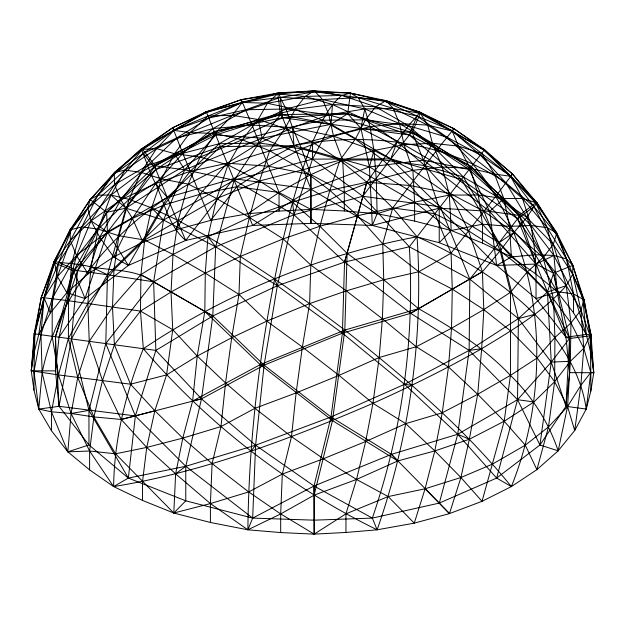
<?xml version="1.0" encoding="UTF-8"?>
<svg xmlns="http://www.w3.org/2000/svg" width="625" height="625" viewBox="0 0 625 625"><rect width="100%" height="100%" fill="white"/><g stroke="black" fill="none" stroke-linecap="round" stroke-linejoin="round"><path stroke-width="0.94" d="M591.016 353.398L586.234 334.461L582.859 298.992L556.398 234.266L533.953 206.602L506.055 183L480.336 155.094L446.883 137.164L417.055 116.055L375.602 106.766L341.836 95.406L314.203 90.859L277.898 94L206.188 111.758L173.938 130.383L156.523 148.609L141.016 172.336L129.055 199.367L118.945 235.766L113.961 269.742L112.492 307.133L114.391 344.766L130.516 384.203L154.859 410.742L182.797 438.109L212.102 463.602L248.68 491.93L280.688 513.93L314.164 534.141L345.953 513.836L388.172 496.57L425.078 488.789L460.914 477.508L492.57 464.055L525.281 445.172L548.469 426.961L567.57 406.531L580.859 385.32L590.828 372.461L593.75 372.727L591.016 353.398L591.016 334.766L586.234 334.461L565.953 337.219L517.547 218.836L471.359 166.68L409.312 134.992L347.672 113.727L282.586 117.727L220.43 146.586L167.281 197.484L107.453 232.031L73.742 270.914L59.047 337.219L55.461 370.883L31.25 370.805L34.172 352.453L38.766 334.461L50.297 313.016L66.844 292.695L88.086 273.883L113.625 256.945L142.961 242.203L175.539 229.938L210.734 220.383L247.883 213.727L279.047 211.078L310.836 209.391L344.312 210.969L377.117 213.727L414.602 202.148L449.367 195.07L478.281 195.008L503.805 198.562L522.508 198.484L537.156 203.031L556.398 234.266L572.836 265.32L582.859 298.992L591.016 334.766L590.102 335.828L569.539 338.492L565.953 337.219L553.547 273.203L517.547 218.836L461.477 179.438L390.82 158.867L330.992 124.32L280.461 114.57L215.688 134.992L184.742 169.836L163.523 220.047L153.641 281.805L155.859 350.414L135.359 415.93L121.195 419.461L93.898 416.93L71.078 413.477L51.453 411.805L38.766 409.07L42.141 372.688L40.938 334.75L52.25 298.523L58.734 262.562L71.477 229.297L114.297 174.016L143.328 153.359L176.516 138.086L208.773 118.078L245.805 109.758L280.188 97.398L315.375 91.797L384.656 101.242L417.055 116.055L451.992 130.695L480.336 155.094L511.039 176.438L537.156 203.031L533.953 206.602L526.812 217.438L513.984 232.383L500.125 250.836L482.422 271.758L410.68 313.32L342.414 333.141L264.094 365.164L201.5 398.852L135.359 415.93L59.047 406.313L55.461 336.734L77.531 270.648L106.617 212.289L155.859 169.539L220.43 146.586L294.008 145.672L360.906 128.398L412.203 132.531L469.141 169.539L519.211 215.422L536.039 264.055L536.039 298.602L557.172 291.68L573.547 293.914L584.062 299.891L580.93 310.094L570.953 322.969L554.922 337.508L537.172 357.977L510.445 375.375L477.695 394.281L442.234 412.789L405.75 423.633L365.664 441.492L323.414 458.766L282.305 474.102L248.68 491.93L210.398 503.57L173.789 513.023L175.633 473.844L182.797 438.109L192.625 401.016L197.227 356.055L204.82 311.492L205.289 273.125L207.945 236.781L216.656 198.531L227.914 164.891L242.313 139.812L258.156 119.484L267.438 103.258L278.695 92.844L280.188 97.398L286.008 109L292.531 127.586L301.586 148.812L310.859 174.609L310.977 223.367L372.336 225.438L439.227 242.703L496.648 265.453L536.039 298.602L565.953 337.219L569.539 372.641L565.953 406.313L539.961 444.984L496.648 478.078L439.313 503.086L372.336 518.094L314.023 520.164L252.664 518.094L185.773 500.82L128.352 478.078L88.961 444.93L59.047 406.313L55.461 370.883L55.461 336.734L73.742 270.914L106.617 212.289L155.164 165.805L214.32 131.648L280.461 114.57L347.672 113.727L412.203 132.531L471.359 166.68L519.211 215.422L553.547 273.203L569.539 338.492L569.539 372.641L593.75 372.727L591.016 334.766L584.062 299.891L572.836 265.32L556.625 232.789L537.156 203.031L512.508 174.023L484.516 149.695L453.961 128.68L419.711 112.062L386.031 100.648L350.484 93.086L314.203 90.859L278.695 92.844L241.258 99.688L206.188 111.758L172.711 127.719L141.195 149.062L114.469 172.523L90.148 199.531L70.078 229.836L54.047 261.578L41.25 297.422L34.172 333.828L31.25 370.805L33.984 390.133L38.766 409.07L51.453 430.711L67.828 451.852L89.609 469.891L113.625 486.586L142.539 500.453L173.789 513.023L210.398 522.477L247.883 529.805L280.688 532.562L314.164 534.141L345.953 532.453L377.117 529.805L414.266 523.148L449.461 513.594L482.039 501.328L511.375 486.586L536.914 469.648L558.156 450.836L574.703 430.516L586.234 409.07L590.828 391.078L593.75 372.727L590.102 335.828L584.062 299.891L572.75 274.273L553.305 244.422L533.953 206.602L511.039 176.438L484.062 150.273L453.961 128.68L420.18 113.391L386.031 100.648L358.195 97.633L322.617 99.547L280.188 97.398L242.609 102.156L206.469 112.437L172.711 127.719L142.578 149.328L114.469 172.523L97.938 195.125L81.812 226.891L58.734 262.562L44.07 297.484L34.898 333.93L31.25 370.805L58.492 374.922L130.516 384.203L166.578 374.891L197.227 356.055L231.695 337.719L266.805 321.133L309.625 303.625L346.305 290.859L383.742 279.789L418.813 271.758L451.062 253.141L495.945 196.055L512.508 174.023L484.062 150.273L451.992 130.695L419.711 112.062L384.656 101.242L350.484 93.086L315.375 91.797L278.695 92.844L242.609 102.156L208.773 118.078L173.469 130.43L141.195 149.062L114.297 174.016L90.148 199.531L71.477 229.297L54.047 261.578L44.07 297.484L40.938 334.75L33.984 371.5L33.984 390.133M280.688 532.562L280.688 513.93L282.305 474.102L291.5 436.648L296.125 392.898L302.383 347.016L309.625 303.625L310.797 265.078L319.891 226.266L329.867 190.359L339.938 160.156L355.32 139.109L365.484 119.828L375.602 106.766L386.031 100.648L393.305 108.461L427.773 125.109L458.422 146.141L494.484 174.07L522.508 198.484L547.242 227.703L553.922 255.437L557.172 291.68L535.391 273.641L535.391 254.75L531.102 225.5L522.508 198.484L510.609 176.266L481.672 153.359L458.422 146.141L432.375 143.234L404.039 144.695L373.953 150.5L342.695 160.531L310.859 174.609L310.977 223.367L252.664 225.438L185.688 240.445L128.352 265.453L113.625 256.945L132.43 218.359L155.664 183.547L182.766 153.367L213.063 128.57L245.805 109.758L286.008 109L328.875 114.844L370.078 126.695L404.039 144.695L442.203 167.055L478.281 195.008L509.477 226.359L535.391 254.75L557.172 291.68L573.547 312.82L586.234 334.461L573.547 293.914L566.508 258.992L556.625 232.789L535.75 202.914L484.516 149.695L420.18 113.391L393.305 108.461L358.195 97.633L350.484 93.086L341.836 95.406L305.109 96.445L277.898 94L241.258 99.688L206.469 112.437L173.469 130.43L143.328 153.359L114.555 184.617L87.828 208.18L70.078 229.836L70.367 240.508L57.43 276.531L50.297 313.016L44.141 297.945L41.25 297.422L68.602 300.75L140.484 311.078L172.734 329.695L197.227 356.055L225.531 382.945L254.922 408.32L291.5 436.648L323.414 458.766L356.531 479.453L388.172 496.57L414.266 523.148L425.078 488.789L434.805 450.914L442.234 412.789L448.484 366.953L451.531 328.234L452.289 289.133L451.062 253.141L434.938 213.695L409.93 185.516L382.688 159.867L355.32 139.109L322.609 120.227L295.133 109.32L267.438 103.258L242.25 102.453L207.945 116.055L190.062 132.578L174.523 153.68L161.625 178.953L151.602 207.906L144.664 240L140.938 274.609L140.484 311.078L143.328 348.703C207.93 424 288.062 486.078 377.117 529.805C410.023 436.211 423.711 335.766 417.055 236.781L392.719 207.945L366.844 182.234L339.938 160.156L312.5 142.117L285.062 128.477L258.156 119.484L232.281 115.32L207.945 116.055L173.938 130.383L142.578 149.328L124.875 170.133L97.938 195.125L90.148 199.531L87.828 208.18L70.367 240.508L54.641 262.852L41.25 297.422L34.898 333.93L33.984 371.5L38.766 409.07L59.047 406.313L71.453 338.914L77.531 270.648L155.859 169.539L214.32 131.648L282.586 117.727L409.312 134.992L461.477 179.438L499.062 242.703L547.469 292L569.539 338.492L565.953 406.313L586.234 409.07L590.828 372.461L590.102 335.828L580.93 310.094L572.75 274.273L572.836 265.32L566.508 258.992L547.242 227.703L535.75 202.914L512.508 174.023L510.609 176.266L494.484 174.07L470.141 168.25L442.203 167.055L412.898 170.305L376.32 179.75L344.312 192.328L310.836 209.391L279.047 192.453L236.828 186.703L199.922 194.273L164.086 205.031L132.43 218.359L99.719 237.242L76.531 255.586L57.43 276.531L44.141 297.945L34.172 333.828L34.172 352.453M590.102 335.828L583.75 348.266L570.359 361.312L554.633 381.734L533.953 401.945L504.188 421.258L469.336 439.258L434.805 450.914L397.773 460.953L356.531 479.453L314.141 495.148L280.688 513.93L247.883 529.805L210.398 503.57L175.633 473.844L146.719 447.43L121.195 419.461L102.492 380.516L89.25 341.336L87.844 303.453L91.047 266.969L98.188 229.125L111.016 195.07L124.875 170.133L156.523 148.609L190.062 132.578L232.281 115.32L267.438 103.258L305.109 96.445L332.469 104.523L365.484 119.828L397.086 141.828L424.937 165.625L450.477 193.633L468.477 230.867L482.422 271.758L483.805 309.594L481.672 348.703L477.695 394.281L469.336 439.258L460.914 477.508L449.461 513.594L439.313 503.086L457.719 434.258L469.141 350.414L469.836 279.172L440.258 206.828L390.82 158.867L312.5 159.133L234.18 180.211L163.523 220.047L107.453 274.727L71.453 338.914L88.961 410.383L88.961 444.93L67.828 451.852L51.453 411.805L42.141 372.688C61.516 276.094 139.414 201.789 227.914 164.891C316.914 129.219 424.547 127.656 506.055 183L526.812 217.438L543.188 257.484L553.523 299.094L554.922 337.508L554.633 381.734L548.469 426.961L536.914 469.648L525.281 445.172L504.188 421.258L477.695 394.281L448.484 366.953L416.227 346.742L382.391 318.805L346.305 290.859L310.797 265.078L283.164 238.898L249.398 217.438L216.656 198.531L188.227 184.086L161.625 178.953L141.016 172.336L124.875 170.133L114.469 172.523L114.297 174.016L114.555 184.617L120.812 199.914L132.43 218.359L142.961 242.203L164.086 205.031L190.195 171.328L219.25 143.711L252.055 125.039L286.008 109L322.617 99.547L364.781 108.93L399.469 123.539L432.375 143.234L470.141 168.25L503.805 198.562L531.102 225.5L553.922 255.437L573.547 293.914L573.547 312.82M51.453 430.711L51.453 411.805L58.492 374.922L68.375 338.492L87.844 303.453L113.961 269.742L144.664 240L216.656 198.531L259.516 181.008L339.938 160.156L382.688 159.867L424.937 165.625L463.375 176.984L495.945 196.055L526.812 217.438L553.305 244.422L566.266 285.617C542.906 312.383 511.688 330.445 481.672 348.703C446.406 368.805 409.969 386.727 372.945 403.344C289.523 439.203 203.617 471.969 113.625 486.586L89.609 451.008L71.078 413.477L58.492 374.922L52.164 336.281L52.25 298.523L71.695 263.32L98.188 229.125L129.055 199.367L161.625 178.953L200.062 157.086L242.313 139.812L285.062 128.477L322.609 120.227L365.484 119.828L408.344 125.672L446.883 137.164C543.273 222.945 557.648 371.383 511.375 486.586L496.648 478.078L517.547 399.711L518.383 318.609L499.062 242.703L440.258 206.828L362.82 196.273L294.008 214.758L215.688 246.781L153.641 281.805L105.789 343.594L88.961 410.383L128.352 478.078L185.773 466.281L255.594 445.227L330.992 416.984L404.57 384.312L469.141 350.414L518.383 318.609L547.469 292L566.266 285.617L572.75 274.273M566.508 258.992L553.922 255.437L536.039 264.055L496.648 265.453L439.227 208.164L369.406 166.891L294.008 145.672L233.539 178.656L185.688 240.445C168.766 226.117 164.555 202.93 155.664 183.547C149.328 172.656 146.227 160.461 141.195 149.062L142.578 149.328L155.164 165.805L184.742 169.836L234.18 180.211L294.008 214.758L344.539 262.094L410.68 313.32L469.141 350.414L517.547 399.711L539.961 444.984L558.156 450.836L567.57 406.531L570.359 361.312L570.953 322.969L566.266 285.617L543.188 257.484L513.984 232.383L483.984 211.367L450.477 193.633L409.93 185.516L366.844 182.234L329.867 190.359L292.531 202.195L249.398 217.438L207.945 236.781L173.008 254.492L140.938 274.609L112.492 307.133L89.25 341.336L77.758 377.461L71.078 413.477L67.828 451.852L89.609 451.008L115.523 453.805L146.719 447.43L182.797 438.109L220.961 426.586L254.922 408.32L296.125 392.898L338.992 375.375L379.195 357.508L416.227 346.742L451.531 328.234L483.805 309.594L510.531 292.297L527.062 272.141L543.188 257.484L553.305 244.422L556.398 234.266L556.625 232.789L547.242 227.703L531.102 225.5L509.477 226.359L482.461 224.195L451.211 230.508L414.602 221.055L377.117 213.727L344.312 192.328L310.859 174.609L268.469 166.242L227.227 163.211L190.195 171.328L155.664 183.547L120.812 199.914L91.047 220.852L70.367 240.508L76.531 255.586L88.086 273.883L99.719 237.242L120.812 199.914L147.305 165.719L176.516 138.086L213.063 128.57L252.055 125.039L292.531 127.586L333.5 136.141L373.953 150.5L412.898 170.305L449.367 195.07L482.461 224.195L511.375 256.945L535.391 273.641M366.844 182.234L347.102 253.32L344.812 330.055L332.469 420.602L314.141 495.148L314.164 534.141L314.023 486.008L330.992 416.984L342.414 333.141L344.539 262.094L366.844 182.234L382.688 159.867L397.086 141.828L408.344 125.672L417.055 116.055L419.711 112.062L427.773 125.109L432.375 143.234L442.203 167.055L449.367 195.07L451.211 230.508L439.227 242.703L439.227 208.164L423.5 160.164L412.203 132.531L420.18 113.391M350.484 93.086L347.672 113.727L330.992 124.32L262.18 138.172L215.688 134.992L155.164 165.805L125.937 208.164L107.453 274.727L105.789 343.594L135.359 415.93L185.773 466.281L252.664 518.094L314.023 486.008L391.461 454.344L457.719 434.258L517.547 399.711L551.258 362.086L569.539 338.492M38.766 334.461L44.141 297.945L54.641 262.852L70.078 229.836L81.812 226.891L98.188 229.125L118.945 235.766L144.664 240L173.008 254.492L205.289 273.125L238.969 294.445L266.805 321.133L302.383 347.016L338.992 375.375L372.945 403.344L405.75 423.633L434.805 450.914L460.914 477.508L482.039 501.328L504.188 421.258L510.445 375.375L510.531 292.297L500.125 250.836L483.984 211.367L463.375 176.984L436.773 150.211L408.344 125.672L375.602 106.766L332.469 104.523L330.992 124.32L312.5 159.133L294.008 214.758L277.328 285.75L264.094 365.164L255.594 445.227L252.664 518.094L247.883 529.805C248.867 431.93 261.594 334.312 283.164 238.898C291.109 206.117 300.094 173.531 312.5 142.117C320.18 125.445 327.172 107.313 341.836 95.406M332.469 104.523L295.133 109.32L258.156 119.484L215.07 133.484L174.523 153.68L141.016 172.336L111.016 195.07L81.812 226.891L71.695 263.32L68.602 300.75L68.375 338.492L77.758 377.461L93.898 416.93L115.523 453.805L173.789 513.023L185.773 500.82L185.773 466.281L201.5 398.852L212.797 315.961L215.688 246.781L234.18 180.211L262.18 138.172L280.461 114.57L277.898 94M377.117 529.805L372.336 518.094C402.234 431.148 414.852 338.562 409.312 246.781L484.516 149.695L484.062 150.273M135.359 415.93L128.352 478.078L113.625 486.586C114.227 439.164 125.844 392.602 143.328 348.703C225.719 293.445 319.547 255.086 417.055 236.781C460.281 255.852 501.195 280.938 534.852 314.352C559.961 340.594 581.062 372.445 586.234 409.07M539.961 444.984L551.258 362.086L547.469 292L553.547 273.203L572.836 265.32M358.195 97.633L364.781 108.93L360.906 128.398L369.406 166.891L372.336 225.438L439.227 208.164L489.641 211.391L519.211 215.422L535.75 202.914M279.047 211.078L279.047 192.453L252.055 125.039L241.258 99.688L242.25 102.453L232.281 115.32L215.07 133.484L200.062 157.086L188.227 184.086L178.117 220.484L173.008 254.492L171.039 292.016L172.734 329.695L166.578 374.891L154.859 410.742L146.719 447.43L142.539 481.562L142.539 500.453M175.539 229.938L199.922 194.273L227.227 163.211L259.336 143.055L292.531 127.586L328.875 114.844L364.781 108.93L370.078 126.695L373.953 150.5L376.32 179.75L377.117 213.727L372.336 225.438L310.977 189.211L233.539 178.656L167.281 197.484L128.352 265.453L85.039 298.547L66.844 292.695L76.531 255.586L91.047 220.852L114.555 184.617L147.305 165.719L182.766 153.367L219.25 143.711L259.336 143.055L301.586 148.812L342.695 160.531L414.602 202.148L451.211 230.508L482.461 243.078L511.375 256.945L535.391 254.75L553.922 255.437M206.469 112.437L206.188 111.758L252.664 225.438L310.977 189.211L369.406 166.891L373.953 150.5M34.898 333.93L34.172 333.828L155.859 350.414L212.797 315.961L277.328 285.75L344.539 262.094L347.102 253.32L319.891 226.266L292.531 202.195L259.516 181.008L227.914 164.891L200.062 157.086L174.523 153.68L156.523 148.609L142.578 149.328M59.047 337.219L85.039 298.547L107.453 232.031L106.617 212.289L90.148 199.531M565.953 406.313L551.258 362.086L518.383 318.609L469.836 279.172L409.312 246.781L362.82 196.273L390.82 158.867L397.086 141.828M390.82 158.867L409.312 134.992L417.055 116.055M469.836 279.172L499.062 242.703L517.547 218.836L519.211 215.422M369.406 166.891L423.5 160.164L432.375 143.234M251.047 451.102L255.594 445.227L314.023 486.008L372.336 518.094M496.648 478.078L457.719 434.258L404.57 384.312L342.414 333.141L344.812 330.055L418.531 308.648L482.422 271.758M503.805 198.562L509.477 226.359L511.375 256.945L496.648 265.453L489.641 211.391L503.805 198.562L494.484 174.07L481.672 153.359L452.266 131.078L427.773 125.109L399.469 123.539L370.078 126.695L333.5 136.141L301.586 148.812L268.469 166.242L236.828 186.703L210.734 220.383L182.766 153.367L172.711 127.719L173.938 130.383L190.062 132.578L215.07 133.484L242.313 139.812L269.68 150.781L302.391 169.672L329.867 190.359L357.562 215.75L382.75 243.828L418.813 271.758L452.289 289.133L483.805 309.594L510.703 331.031L537.172 357.977L554.633 381.734L567.57 406.531L574.703 430.516L580.859 385.32L583.75 348.266L580.93 310.094L566.266 285.617M409.312 134.992L412.203 132.531M175.633 473.844L185.773 466.281M517.547 218.836L533.953 206.602M499.062 242.703L513.984 232.383M247.883 213.727L279.047 192.453L310.859 174.609M362.82 196.273L312.5 159.133L262.18 138.172L184.742 169.836L125.937 208.164L106.617 212.289M410.68 313.32L418.531 308.648C451.516 327.484 484.258 347.453 510.445 375.375C532.109 396.445 548.578 422.141 558.156 450.836M511.375 486.586C463.289 427.125 404.586 377.32 344.812 330.055L260.219 364.641L192.625 401.016L201.5 398.852L255.594 445.227M121.195 419.461L154.859 410.742M518.383 318.609L534.852 314.352M344.539 262.094L409.312 246.781M71.078 413.477L88.961 410.383M469.141 350.414L481.672 348.703M153.641 281.805C135.539 269 112.039 270.727 91.047 266.969C78.914 263.547 66.336 263.594 54.047 261.578L54.641 262.852L73.742 270.914L77.531 270.648L107.453 274.727L153.641 281.805L212.797 315.961L264.094 365.164L330.992 416.984L391.461 454.344L439.313 503.086M551.258 362.086L570.359 361.312M364.781 108.93L393.305 108.461L399.469 123.539L404.039 144.695L412.898 170.305L414.602 202.148L414.602 221.055M97.938 195.125L111.016 195.07L129.055 199.367L151.602 207.906L178.117 220.484L207.945 236.781L240.344 256.406L274.516 278.867L309.625 303.625L344.812 330.055M140.938 274.609L204.82 311.492L260.219 364.641L264.094 365.164M404.57 384.312L411.938 385.32M517.547 399.711L533.953 401.945M347.672 113.727L360.906 128.398L423.5 160.164L469.141 169.539L489.641 211.391L536.039 264.055L553.547 273.203M342.414 333.141L277.328 285.75L215.688 246.781L163.523 220.047L125.937 208.164L111.016 195.07M58.734 262.562L77.531 270.648M457.719 434.258L469.336 439.258M91.047 266.969L107.453 274.727M204.82 311.492L212.797 315.961M260.219 364.641L332.469 420.602L397.773 460.953L391.461 454.344M87.828 208.18L91.047 220.852L107.453 232.031L128.352 265.453M347.102 253.32L383.742 279.789L418.531 308.648M423.5 160.164L489.641 211.391M425.078 488.789L449.461 513.594M151.602 207.906L163.523 220.047M155.859 350.414L201.5 398.852M155.664 183.547L167.281 197.484L185.688 240.445M143.328 153.359L155.859 169.539L167.281 197.484M207.945 236.781L215.688 246.781M113.625 256.945L99.719 237.242L91.047 220.852M280.461 114.57L282.586 117.727L294.008 145.672L310.977 189.211M174.523 153.68L184.742 169.836M66.844 292.695L57.43 276.531L54.641 262.852M274.516 278.867L277.328 285.75M330.992 416.984L332.469 420.602M73.742 270.914L85.039 298.547M258.156 119.484L262.18 138.172M155.164 165.805L155.859 169.539M280.188 97.398L282.586 117.727M292.531 202.195L294.008 214.758M292.531 127.586L294.008 145.672M314.023 486.008L314.141 495.148M590.828 391.078L590.828 372.461L583.75 348.266L570.953 322.969L553.523 299.094L527.062 272.141L500.125 250.836L468.477 230.867L434.938 213.695L392.719 207.945L357.562 215.75L319.891 226.266L283.164 238.898L240.344 256.406L205.289 273.125L171.039 292.016L140.484 311.078L114.391 344.766L102.492 380.516L93.898 416.93L89.609 451.008L89.609 469.891M482.461 243.078L482.461 224.195L478.281 195.008L470.141 168.25L458.422 146.141L452.266 131.078L453.961 128.68L436.773 150.211L392.719 207.945L382.75 243.828L383.742 279.789L382.391 318.805L379.195 357.508L372.945 403.344L365.664 441.492L356.531 479.453L345.953 513.836L345.953 532.453M344.312 210.969L344.312 192.328L342.695 160.531L333.5 136.141L328.875 114.844L322.617 99.547L314.203 90.859L305.109 96.445L295.133 109.32L285.062 128.477L269.68 150.781L259.516 181.008L249.398 217.438L240.344 256.406L238.969 294.445L231.695 337.719L225.531 382.945L220.961 426.586L212.102 463.602L210.398 503.57L210.398 522.477M312.5 142.117L312.5 159.133"/></g></svg>
